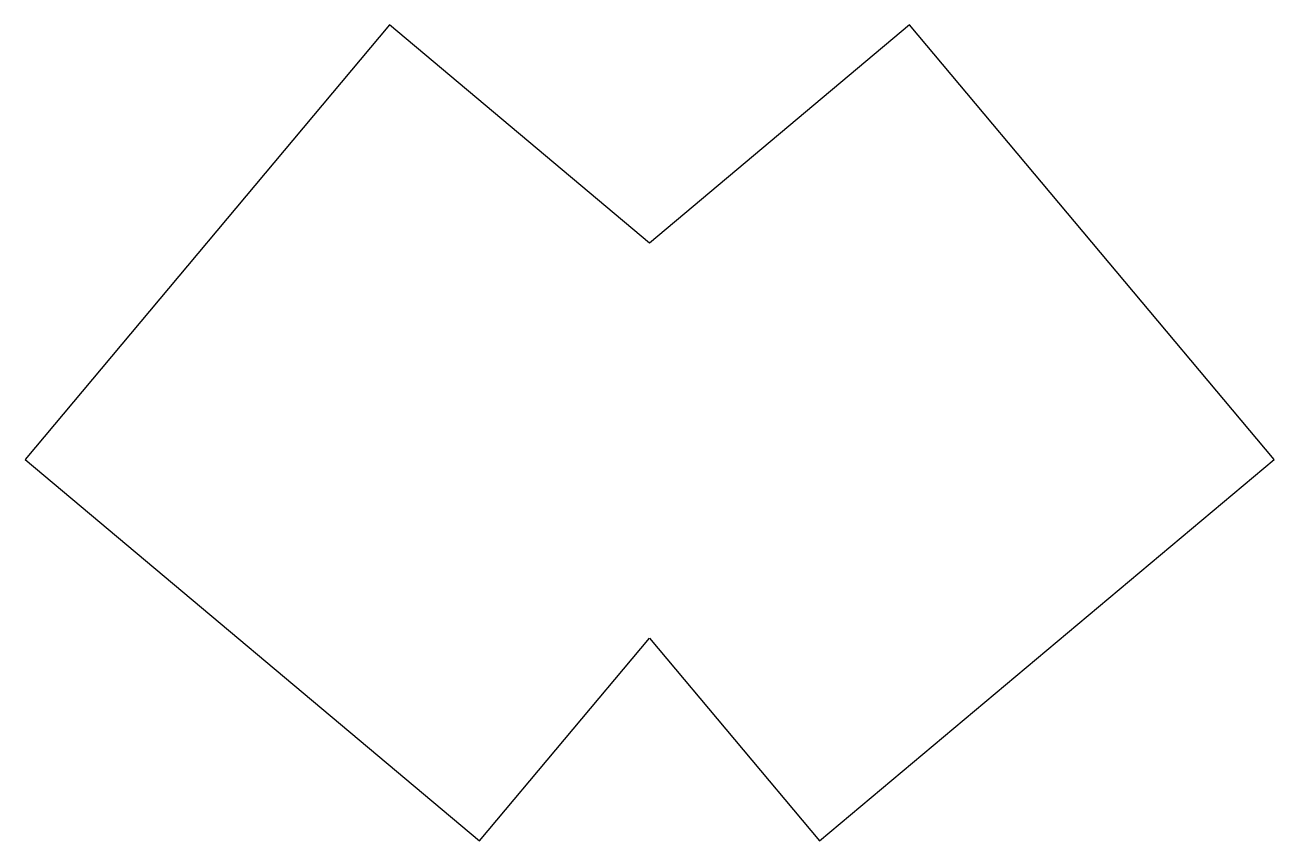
# Model space of a CAD drawing. Header units: millimetres. Extents: x 48 to 191, y -75 to 18.
import ezdxf

# ---------------------------------------------------------------- set-up
doc = ezdxf.new("R2010")
doc.units = ezdxf.units.MM

msp = doc.modelspace()

# ---------------------------------------------------------------- linework, layer by layer
for p, q in [((89.39, 18.37), (47.61, -31.42)), ((119.19, -6.64), (89.39, 18.37)), ((149, 18.37), (119.19, -6.64)), ((190.78, -31.42), (149, 18.37)), ((47.61, -31.42), (99.7, -75.13)), ((138.69, -75.13), (190.78, -31.42)), ((99.7, -75.13), (119.19, -51.9)), ((119.19, -51.9), (138.69, -75.13))]:
    msp.add_line(p, q)

doc.saveas('drawing.dxf')
